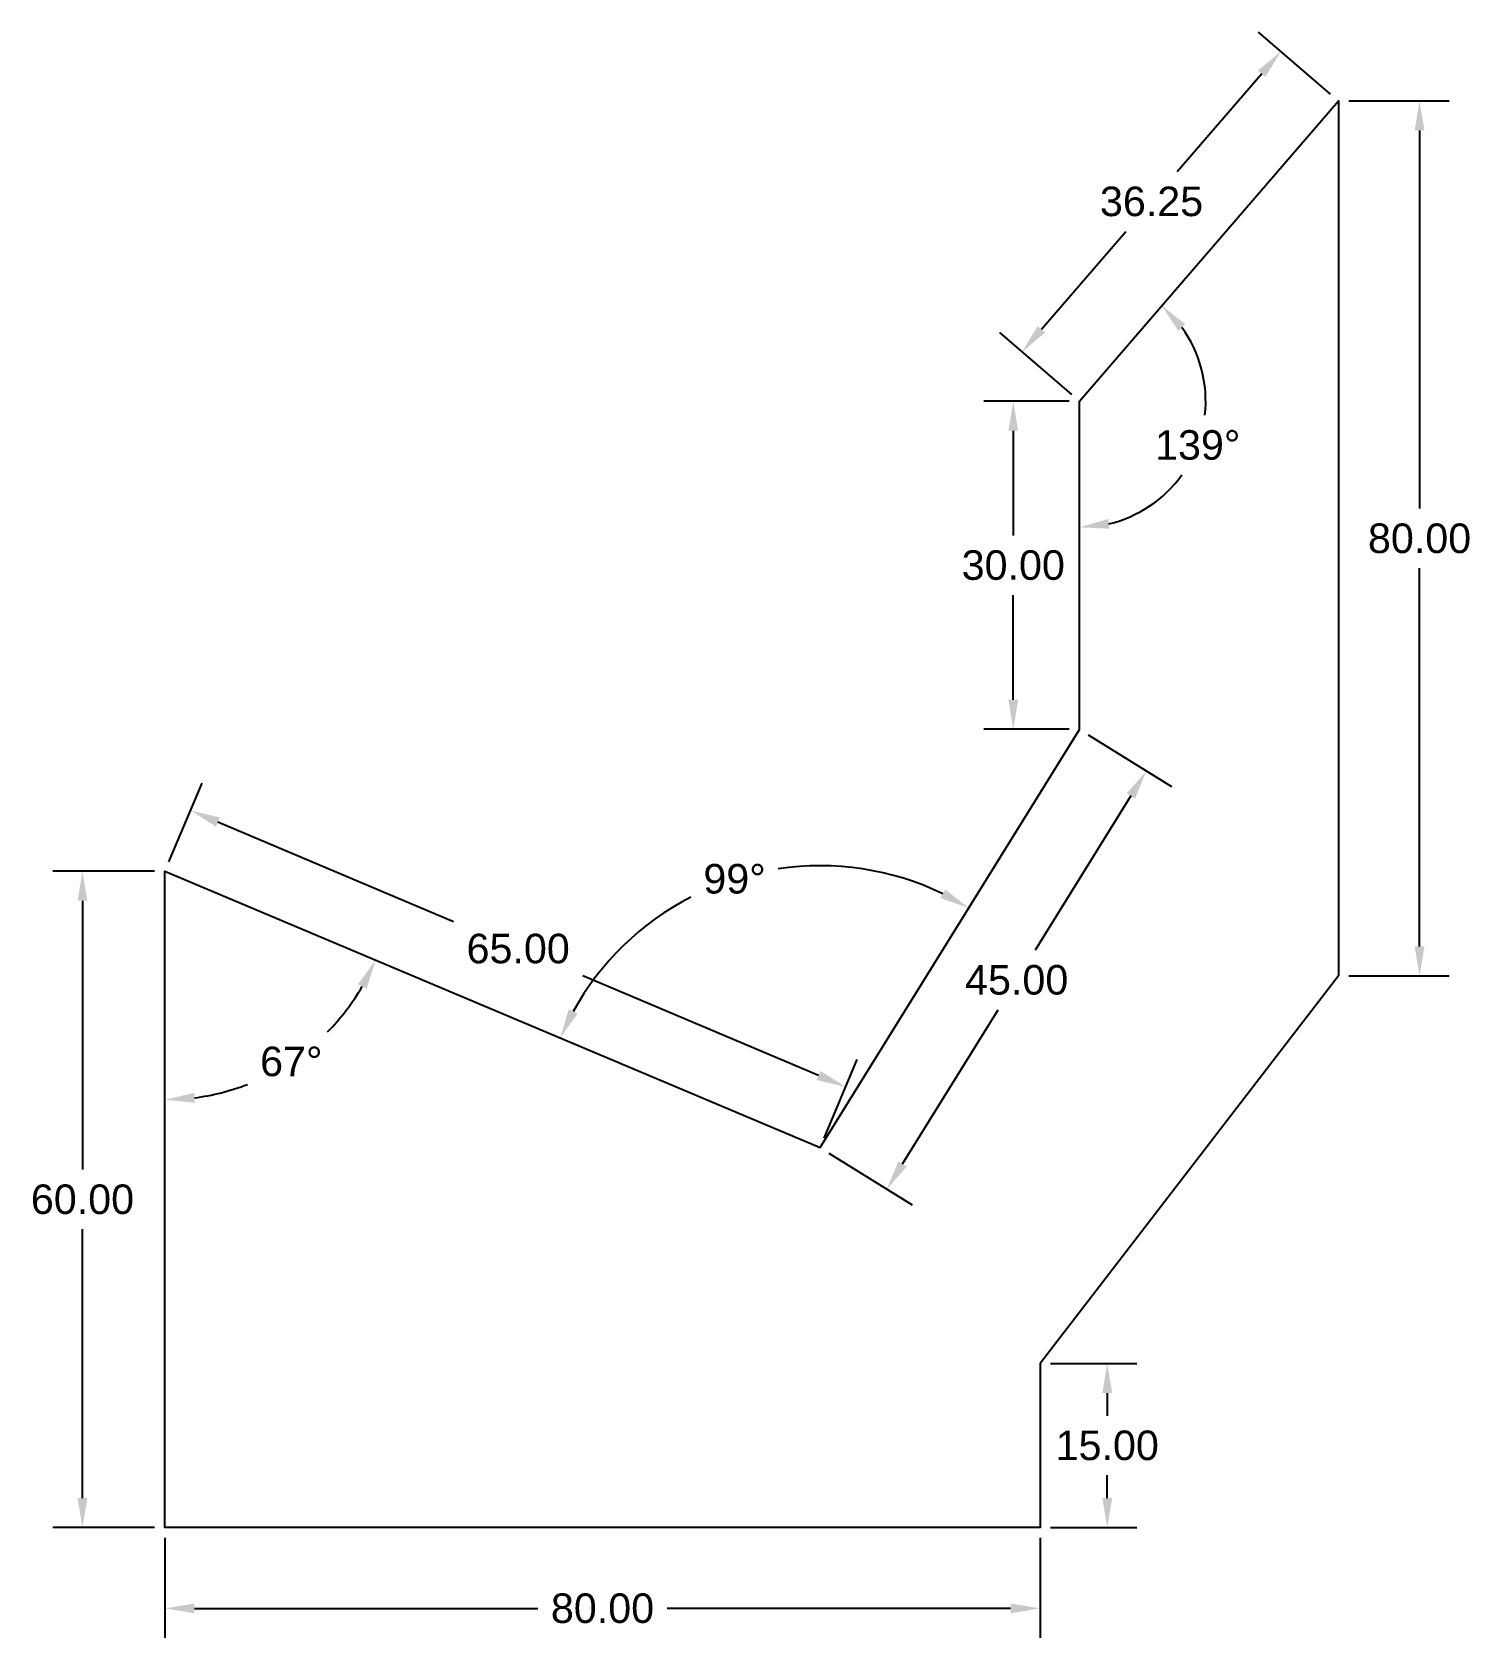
# Model space of a CAD drawing. Header units: inches. Extents: x 320 to 451, y 166 to 313.
import ezdxf

# ---------------------------------------------------------------- set-up
doc = ezdxf.new("R2010")
doc.units = ezdxf.units.IN
doc.header["$MEASUREMENT"] = 0
doc.styles.get("Standard").update_dxf_attribs({"font": 'arial.ttf'})
doc.dimstyles.get("Standard").update_dxf_attribs({"dimscale": 15, "dimtxt": 0.18, "dimasz": 0.18, "dimexe": 0.18, "dimexo": 0.0625, "dimgap": 0.09, "dimtad": 0, "dimtih": 1, "dimtoh": 1, "dimzin": 0, "dimdsep": 46, "dimtxsty": 'Standard', "dimcen": 0.09, "dimadec": 0, "dimazin": 0, "dimtfac": 1, "dimtofl": 0, "dimtmove": 0, "dimatfit": 3, "dimfxl": 1, "dimtolj": 1, "dimtzin": 0, "dimarcsym": 0})

# ---------------------------------------------------------------- blocks, each defined once
blk = doc.blocks.new('*D14')
at = {"color": 0, "lineweight": -2, "transparency": 16777216}
for p, q in [((331.69, 175.01), (331.69, 165.85)), ((411.69, 175.01), (411.69, 165.85)), ((334.39, 168.55), (365.79, 168.55)), ((408.99, 168.55), (377.59, 168.55))]:
    blk.add_line(p, q, dxfattribs=at)
at = {"color": 0, "transparency": 16777216}
for points in [[(334.39, 169), (334.39, 168.1), (331.69, 168.55)], [(408.99, 169), (408.99, 168.1), (411.69, 168.55)]]:
    blk.add_solid(points, dxfattribs=at)
at = {"layer": 'Defpoints', "color": 0, "transparency": 16777216}
for p in [(331.69, 175.94), (411.69, 175.94), (411.69, 168.55)]:
    blk.add_point(p, dxfattribs=at)
at = {"color": 0, "transparency": 16777216, "insert": (371.69, 168.55), "char_height": 2.7, "attachment_point": 5}
blk.add_mtext('\\A1;80.00', dxfattribs=at)
blk = doc.blocks.new('*D15')
at = {"color": 0, "lineweight": -2, "transparency": 16777216}
for p, q in [((330.75, 235.94), (321.45, 235.94)), ((324.15, 233.24), (324.15, 208.67)), ((324.15, 178.64), (324.15, 203.22)), ((330.75, 175.94), (321.45, 175.94))]:
    blk.add_line(p, q, dxfattribs=at)
at = {"color": 0, "transparency": 16777216}
for points in [[(323.7, 233.24), (324.6, 233.24), (324.15, 235.94)], [(323.7, 178.64), (324.6, 178.64), (324.15, 175.94)]]:
    blk.add_solid(points, dxfattribs=at)
at = {"layer": 'Defpoints', "color": 0, "transparency": 16777216}
for p in [(331.69, 235.94), (324.15, 175.94), (331.69, 175.94)]:
    blk.add_point(p, dxfattribs=at)
at = {"color": 0, "transparency": 16777216, "insert": (324.15, 205.94), "char_height": 2.7, "attachment_point": 5}
blk.add_mtext('\\A1;60.00', dxfattribs=at)
blk = doc.blocks.new('*D16')
at = {"color": 0, "lineweight": -2, "transparency": 16777216}
for p, q in [((332.06, 236.81), (335.08, 243.99)), ((336.52, 240.45), (358.07, 231.36)), ((391.43, 217.28), (369.89, 226.37)), ((391.94, 211.54), (394.97, 218.72))]:
    blk.add_line(p, q, dxfattribs=at)
at = {"color": 0, "transparency": 16777216}
for points in [[(336.7, 240.86), (336.35, 240.03), (334.04, 241.5)], [(391.61, 217.69), (391.26, 216.86), (393.92, 216.23)]]:
    blk.add_solid(points, dxfattribs=at)
at = {"layer": 'Defpoints', "color": 0, "transparency": 16777216}
for p in [(331.69, 235.94), (393.92, 216.23), (391.58, 210.67)]:
    blk.add_point(p, dxfattribs=at)
at = {"color": 0, "transparency": 16777216, "insert": (363.98, 228.86), "char_height": 2.7, "attachment_point": 5}
blk.add_mtext('\\A1;65.00', dxfattribs=at)
blk = doc.blocks.new('*D17')
at = {"color": 0, "lineweight": -2, "transparency": 16777216}
for p, q in [((416.09, 248.42), (423.71, 243.7)), ((419.99, 242.83), (411.24, 228.73)), ((399.12, 209.18), (407.86, 223.27)), ((392.38, 210.18), (399.99, 205.46))]:
    blk.add_line(p, q, dxfattribs=at)
at = {"color": 0, "transparency": 16777216}
for points in [[(419.61, 243.07), (420.37, 242.59), (421.41, 245.12)], [(398.73, 209.41), (399.5, 208.94), (397.69, 206.88)]]:
    blk.add_solid(points, dxfattribs=at)
at = {"layer": 'Defpoints', "color": 0, "transparency": 16777216}
for p in [(415.3, 248.92), (421.41, 245.12), (391.58, 210.67)]:
    blk.add_point(p, dxfattribs=at)
at = {"color": 0, "transparency": 16777216, "insert": (409.55, 226), "char_height": 2.7, "attachment_point": 5}
blk.add_mtext('\\A1;45.00', dxfattribs=at)
blk = doc.blocks.new('*D18')
at = {"color": 0, "lineweight": -2, "transparency": 16777216}
for p, q in [((414.36, 278.92), (406.54, 278.92)), ((409.24, 276.22), (409.24, 266.65)), ((409.24, 251.62), (409.24, 261.19)), ((414.36, 248.92), (406.54, 248.92))]:
    blk.add_line(p, q, dxfattribs=at)
at = {"color": 0, "transparency": 16777216}
for points in [[(408.79, 276.22), (409.69, 276.22), (409.24, 278.92)], [(408.79, 251.62), (409.69, 251.62), (409.24, 248.92)]]:
    blk.add_solid(points, dxfattribs=at)
at = {"layer": 'Defpoints', "color": 0, "transparency": 16777216}
for p in [(409.24, 278.92), (415.3, 278.92), (415.3, 248.92)]:
    blk.add_point(p, dxfattribs=at)
at = {"color": 0, "transparency": 16777216, "insert": (409.24, 263.92), "char_height": 2.7, "attachment_point": 5}
blk.add_mtext('\\A1;30.00', dxfattribs=at)
blk = doc.blocks.new('*D19')
at = {"color": 0, "lineweight": -2, "transparency": 16777216}
for p, q in [((439.9, 306.37), (449.08, 306.37)), ((446.38, 303.67), (446.38, 269.1)), ((446.38, 229.07), (446.38, 263.65)), ((439.9, 226.37), (449.08, 226.37))]:
    blk.add_line(p, q, dxfattribs=at)
at = {"color": 0, "transparency": 16777216}
for points in [[(445.93, 303.67), (446.83, 303.67), (446.38, 306.37)], [(445.93, 229.07), (446.83, 229.07), (446.38, 226.37)]]:
    blk.add_solid(points, dxfattribs=at)
at = {"layer": 'Defpoints', "color": 0, "transparency": 16777216}
for p in [(438.96, 306.37), (438.96, 226.37), (446.38, 226.37)]:
    blk.add_point(p, dxfattribs=at)
at = {"color": 0, "transparency": 16777216, "insert": (446.38, 266.37), "char_height": 2.7, "attachment_point": 5}
blk.add_mtext('\\A1;80.00', dxfattribs=at)
blk = doc.blocks.new('*D20')
at = {"color": 0, "lineweight": -2, "transparency": 16777216}
for p, q in [((438.25, 306.99), (431.67, 312.66)), ((431.95, 308.85), (424.23, 299.9)), ((411.81, 285.49), (419.53, 294.44)), ((414.59, 279.53), (408, 285.21))]:
    blk.add_line(p, q, dxfattribs=at)
at = {"color": 0, "transparency": 16777216}
for points in [[(431.61, 309.15), (432.29, 308.56), (433.71, 310.9)], [(411.47, 285.78), (412.15, 285.19), (410.05, 283.44)]]:
    blk.add_solid(points, dxfattribs=at)
at = {"layer": 'Defpoints', "color": 0, "transparency": 16777216}
for p in [(433.71, 310.9), (438.96, 306.37), (415.3, 278.92)]:
    blk.add_point(p, dxfattribs=at)
at = {"color": 0, "transparency": 16777216, "insert": (421.88, 297.17), "char_height": 2.7, "attachment_point": 5}
blk.add_mtext('\\A1;36.25', dxfattribs=at)
blk = doc.blocks.new('*D21')
at = {"color": 0, "lineweight": -2, "transparency": 16777216}
for p, q in [((412.63, 190.94), (420.53, 190.94)), ((417.83, 188.24), (417.83, 186.17)), ((417.83, 178.64), (417.83, 180.72)), ((412.63, 175.94), (420.53, 175.94))]:
    blk.add_line(p, q, dxfattribs=at)
at = {"color": 0, "transparency": 16777216}
for points in [[(417.38, 188.24), (418.28, 188.24), (417.83, 190.94)], [(417.38, 178.64), (418.28, 178.64), (417.83, 175.94)]]:
    blk.add_solid(points, dxfattribs=at)
at = {"layer": 'Defpoints', "color": 0, "transparency": 16777216}
for p in [(411.69, 190.94), (411.69, 175.94), (417.83, 175.94)]:
    blk.add_point(p, dxfattribs=at)
at = {"color": 0, "transparency": 16777216, "insert": (417.83, 183.44), "char_height": 2.7, "attachment_point": 5}
blk.add_mtext('\\A1;15.00', dxfattribs=at)
blk = doc.blocks.new('*D22')
at = {"color": 0, "lineweight": -2, "transparency": 16777216}
for start, end in [(315.3571, 329.7114), (277.4104, 291.166)]:
    blk.add_arc((331.69, 235.94), 20.89, start, end, dxfattribs=at)
at = {"color": 0, "transparency": 16777216}
for points in [[(349.33, 225.61), (350.13, 225.21), (350.94, 227.82)], [(334.42, 214.78), (334.36, 215.68), (331.69, 215.05)]]:
    blk.add_solid(points, dxfattribs=at)
at = {"layer": 'Defpoints', "color": 0, "transparency": 16777216}
for p in [(331.69, 235.94), (331.69, 235.94), (339.64, 216.63), (391.58, 210.67), (331.69, 175.94)]:
    blk.add_point(p, dxfattribs=at)
at = {"color": 0, "transparency": 16777216, "insert": (343.24, 218.54), "char_height": 2.7, "attachment_point": 5}
blk.add_mtext('\\A1;67°', dxfattribs=at)
blk = doc.blocks.new('*D23')
at = {"color": 0, "lineweight": -2, "transparency": 16777216}
for start, end in [(353.5988, 35.7896), (283.4498, 324.1963)]:
    blk.add_arc((415.3, 278.92), 11.53, start, end, dxfattribs=at)
at = {"color": 0, "transparency": 16777216}
for points in [[(424.32, 285.35), (424.98, 285.96), (422.82, 287.65)], [(418.03, 267.26), (417.92, 268.15), (415.3, 267.39)]]:
    blk.add_solid(points, dxfattribs=at)
at = {"layer": 'Defpoints', "color": 0, "transparency": 16777216}
for p in [(438.96, 306.37), (415.3, 278.92), (415.3, 278.92), (423.65, 270.97), (415.3, 248.92)]:
    blk.add_point(p, dxfattribs=at)
at = {"color": 0, "transparency": 16777216, "insert": (426.1, 274.9), "char_height": 2.7, "attachment_point": 5}
blk.add_mtext('\\A1;139°', dxfattribs=at)
blk = doc.blocks.new('*D24')
at = {"color": 0, "lineweight": -2, "transparency": 16777216}
for start, end in [(64.1977, 98.5244), (117.2862, 151.1182)]:
    blk.add_arc((391.58, 210.67), 25.78, start, end, dxfattribs=at)
at = {"color": 0, "transparency": 16777216}
for points in [[(403.02, 234.28), (402.58, 233.49), (405.17, 232.58)], [(369.41, 222.93), (368.6, 223.32), (367.83, 220.7)]]:
    blk.add_solid(points, dxfattribs=at)
at = {"layer": 'Defpoints', "color": 0, "transparency": 16777216}
for p in [(415.3, 248.92), (391.05, 236.45), (331.69, 235.94), (391.58, 210.67), (391.58, 210.67)]:
    blk.add_point(p, dxfattribs=at)
at = {"color": 0, "transparency": 16777216, "insert": (383.76, 235.24), "char_height": 2.7, "attachment_point": 5}
blk.add_mtext('\\A1;99°', dxfattribs=at)

msp = doc.modelspace()

# ---------------------------------------------------------------- linework, layer by layer
msp.add_lwpolyline([(415.295, 278.917), (438.963, 306.374), (438.963, 226.374), (411.692, 190.945), (411.692, 175.945), (331.692, 175.945), (331.692, 235.945), (391.578, 210.674), (415.295, 248.917)], close=True)

# ---------------------------------------------------------------- dimensions: what is measured, and where the dimension line sits
for p1, p2, distance, picture, middle in [((415.295, 278.917), (438.963, 306.374), 6.931, '*D20', (421.879, 297.171)), ((391.578, 210.674), (415.295, 248.917), -7.196, '*D17', (409.552, 226.003)), ((331.692, 235.945), (391.578, 210.674), 6.028, '*D16', (363.979, 228.863))]:
    dim = msp.add_aligned_dim(p1=p1, p2=p2, distance=distance, dimstyle='Standard')
    dim.commit()
    dim.dimension.update_dxf_attribs({"geometry": picture, "text_midpoint": middle})
for base, line1, line2, picture, middle in [((423.646, 270.969), ((415.295, 248.917), (415.295, 278.917)), ((415.295, 278.917), (438.963, 306.374)), '*D23', (426.102, 274.902)), ((391.052, 236.448), ((391.578, 210.674), (415.295, 248.917)), ((331.692, 235.945), (391.578, 210.674)), '*D24', (383.759, 235.239)), ((339.644, 216.627), ((331.692, 235.945), (391.578, 210.674)), ((331.692, 175.945), (331.692, 235.945)), '*D22', (343.24, 218.537))]:
    dim = msp.add_angular_dim_2l(base=base, line1=line1, line2=line2, dimstyle='Standard')
    dim.commit()
    dim.dimension.update_dxf_attribs({"geometry": picture, "text_midpoint": middle})
for base, p1, p2, picture, middle in [((446.379, 226.374), (438.963, 306.374), (438.963, 226.374), '*D19', (446.379, 266.374)), ((409.239, 278.917), (415.295, 248.917), (415.295, 278.917), '*D18', (409.239, 263.917)), ((324.148, 175.945), (331.692, 235.945), (331.692, 175.945), '*D15', (324.148, 205.945)), ((417.831, 175.945), (411.692, 190.945), (411.692, 175.945), '*D21', (417.831, 183.445))]:
    dim = msp.add_linear_dim(base=base, p1=p1, p2=p2, angle=90, dimstyle='Standard')
    dim.commit()
    dim.dimension.update_dxf_attribs({"geometry": picture, "text_midpoint": middle})
dim = msp.add_linear_dim(base=(411.692, 168.554), p1=(331.692, 175.945), p2=(411.692, 175.945), dimstyle='Standard')
dim.commit()
dim.dimension.update_dxf_attribs({"geometry": '*D14', "text_midpoint": (371.692, 168.554)})

doc.saveas('drawing.dxf')
